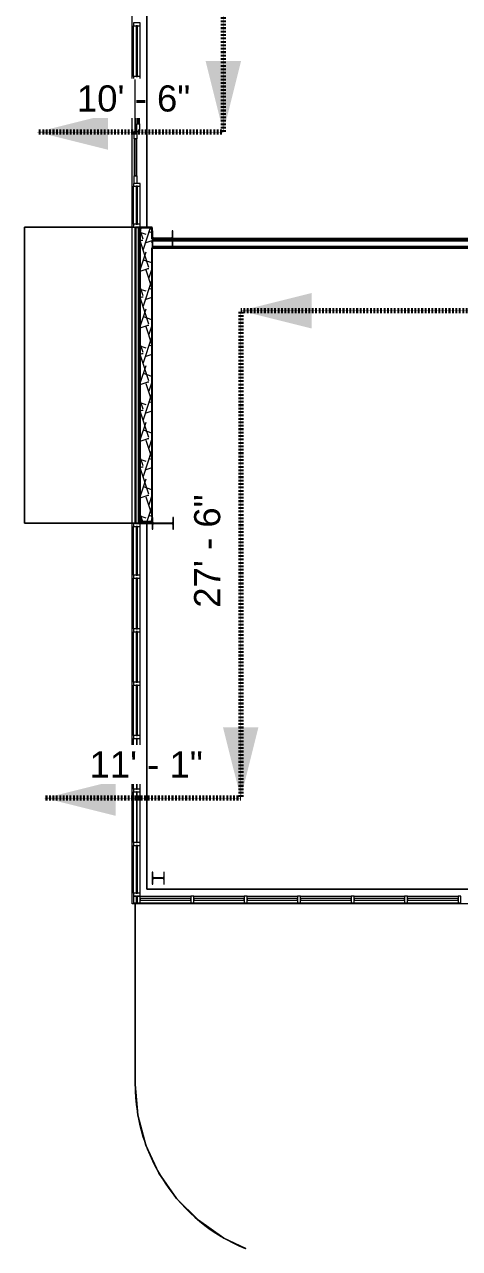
# Model space of a CAD drawing. Header units: inches. Extents: x -1442 to 59636, y -36095 to 792.
# Drawn here: x 55256 to 55550, y -23034 to -22205 of the extents above; entities that cross this region are included whole.
import ezdxf

# ---------------------------------------------------------------- set-up
doc = ezdxf.new("R2010")
doc.units = ezdxf.units.IN
doc.header["$MEASUREMENT"] = 0
doc.linetypes.add('Dash', pattern=[0.25, 0.125, -0.125])
for name, color, linetype, lineweight in [('A-ANNO-IDEN', 131, 'Continuous', 9), ('A-ANNO-NOTE', 131, 'Continuous', 9), ('A-DOOR', 31, 'Continuous', 9), ('A-FLOR', 192, 'Continuous', 9), ('A-GENM', 13, 'Continuous', 9), ('A-GLAZ-CURT', 52, 'Continuous', 13), ('A-GLAZ-CWMG', 51, 'Continuous', 13), ('A-SITE-SWLK', 140, 'Continuous', 9), ('A-WALL', 113, 'Continuous', 9), ('A-WALL-PATT', 111, 'Continuous', 25), ('C-TOPO', 7, 'Continuous', 9), ('Conc', 7, 'Continuous', 9), ('I-WALL', 2, 'Continuous', 9), ('L-SITE-WALL', 31, 'Continuous', 13), ('S-COLS', 52, 'Continuous', 13)]:
    doc.layers.add(name, color=color, linetype=linetype, lineweight=lineweight)
doc.styles.add('Arial_2', font='arial.ttf', dxfattribs={"height": 17.703593})
pattern_1 = [(0, (33272.468, 0), (61.44, 15.36), [2.534, -43.546, 2.534, -43.546, -245.76]), (0, (33272.468, 0), (61.44, 15.36), [-92.16, 2.534, -89.626, 2.534, -43.546, -107.52]), (0, (33272.468, 0), (61.44, 15.36), [-230.4, 2.534, -28.186, 2.534, -74.266]), (120, (33295.508, 7.68), (-44.02215, 45.528601), [2.534, -43.546, 2.534, -43.546, -245.76]), (120, (33295.508, 7.68), (-44.02215, 45.528601), [-92.16, 2.534, -89.626, 2.534, -43.546, -107.52]), (120, (33295.508, 7.68), (-44.02215, 45.528601), [-230.4, 2.534, -28.186, 2.534, -74.266]), (240, (33303.188, 38.4), (-17.41785, -60.888601), [2.534, -43.546, 2.534, -43.546, -245.76]), (240, (33303.188, 38.4), (-17.41785, -60.888601), [-92.16, 2.534, -89.626, 2.534, -43.546, -107.52]), (240, (33303.188, 38.4), (-17.41785, -60.888601), [-230.4, 2.534, -28.186, 2.534, -74.266])]

# ---------------------------------------------------------------- blocks, each defined once
blk = doc.blocks.new('Struct_Xcel_Sports Complex_rvt-2-Egress Plan')
at = {"layer": 'A-FLOR', "color": 10, "lineweight": 13}
for p, q in [((22066.14, -22342.74), (22066.14, -22132.8)), ((22066.14, -22790.8), (22066.14, -22542.93)), ((22314.02, -22790.8), (22066.14, -22790.8))]:
    blk.add_line(p, q, dxfattribs=at)
at = {"layer": 'L-SITE-WALL', "color": 10}
for p, q in [((22066.14, -22132.8), (22066.14, -22342.74)), ((22058.14, -22277.68), (22058.14, -22242.49)), ((22058.14, -22543.18), (22058.14, -22342.49)), ((22066.14, -22542.93), (22066.14, -22790.8)), ((22066.14, -22790.8), (22314.02, -22790.8)), ((22059.58, -22798.8), (22059.02, -22798.8))]:
    blk.add_line(p, q, dxfattribs=at)
blk = doc.blocks.new('W-Wide Flange-Column - B4_C-1389226-Egress Plan')
at = {"layer": 'S-COLS', "lineweight": 9}
h = blk.add_hatch(dxfattribs=at)
h.set_pattern_fill('FP_15', color=256, style=0, pattern_type=2)
h.set_pattern_definition([(135, (10489.166, -22073.765), (-19.00703, -19.00703), []), (135, (10460.366, -22073.765), (-19.00703, -19.00703), [])])
h.paths.add_polyline_path([(4, 3.69), (4, 4.13), (-4, 4.13), (-4, 3.69), (-0.84, 3.69), (-0.35, 3.49), (-0.14, 3), (-0.14, -3), (-0.35, -3.49), (-0.84, -3.69), (-4, -3.69), (-4, -4.12), (4, -4.12), (4, -3.69), (0.84, -3.69), (0.35, -3.49), (0.14, -3), (0.14, 3), (0.42, 3.52), (0.84, 3.69)], flags=0)
at = {"layer": 'S-COLS', "lineweight": 15}
for p, q in [((4, 4.13), (-4, 4.13)), ((-4, 4.13), (-4, 3.69)), ((-4, 3.69), (-0.84, 3.69)), ((-0.14, 3), (-0.14, -3)), ((0.14, -3), (0.14, 3)), ((0.84, 3.69), (4, 3.69)), ((4, 3.69), (4, 4.13)), ((-0.84, -3.69), (-4, -3.69)), ((-4, -3.69), (-4, -4.12)), ((-4, -4.12), (4, -4.12)), ((4, -3.69), (0.84, -3.69)), ((4, -4.12), (4, -3.69))]:
    blk.add_line(p, q, dxfattribs=at)
for centre, start, end in [((-0.84, 3), 0, 90), ((0.84, 3), 90, 180), ((-0.84, -3), 270, 0), ((0.84, -3), 180, 270)]:
    blk.add_arc(centre, 0.691, start, end, dxfattribs=at)
blk = doc.blocks.new('W-Wide Flange-Column - B4_F-1389255-Egress Plan')
at = {"layer": 'S-COLS', "lineweight": 9}
h = blk.add_hatch(dxfattribs=at)
h.set_pattern_fill('FP_18', color=256, style=0, pattern_type=2)
h.set_pattern_definition([(135, (10729.416, -22076.89), (-19.00703, -19.00703), []), (135, (10700.616, -22076.89), (-19.00703, -19.00703), [])])
h.paths.add_polyline_path([(4, -7.25), (4, -6.82), (0.84, -6.82), (0.35, -6.61), (0.14, -6.12), (0.14, 6.12), (0.42, 6.64), (0.84, 6.82), (4, 6.82), (4, 7.25), (-4, 7.25), (-4, 6.82), (-0.84, 6.82), (-0.35, 6.61), (-0.14, 6.12), (-0.14, -6.12), (-0.35, -6.61), (-1, -6.82), (-4, -6.82), (-4, -7.25), (0.14, -7.25)], flags=0)
at = {"layer": 'S-COLS', "lineweight": 15}
for p, q in [((4, 7.25), (-4, 7.25)), ((-4, 7.25), (-4, 6.82)), ((-4, 6.82), (-0.84, 6.82)), ((-0.14, 6.12), (-0.14, -6.12)), ((0.14, -6.12), (0.14, 6.12)), ((0.84, 6.82), (4, 6.82)), ((4, 6.82), (4, 7.25)), ((-0.84, -6.82), (-4, -6.82)), ((-4, -6.82), (-4, -7.25)), ((-4, -7.25), (4, -7.25)), ((4, -6.82), (0.84, -6.82)), ((4, -7.25), (4, -6.82))]:
    blk.add_line(p, q, dxfattribs=at)
for centre, start, end in [((-0.84, 6.12), 0, 90), ((0.84, 6.12), 90, 180), ((-0.84, -6.12), 270, 0), ((0.84, -6.12), 180, 270)]:
    blk.add_arc(centre, 0.691, start, end, dxfattribs=at)
blk = doc.blocks.new('Rectangular Mullion - Exterior 2_ x 4_5_-1142379-Egress Plan')
at = {"layer": 'A-GLAZ-CWMG'}
for p, q in [((-2, 3), (0, 3)), ((-2, -1.5), (-2, 3)), ((0, 3), (0, -1.5)), ((0, -1.5), (-2, -1.5))]:
    blk.add_line(p, q, dxfattribs=at)
blk = doc.blocks.new('System Panel - INSULATED LOW-E GLAZING _SEE ELEVATIONS FOR U-FACTOR_ SHGC_ _ LT_-827433-Egress Plan')
at = {"layer": 'A-GLAZ-CURT', "lineweight": 9}
for p, q in [((17.09375, -0.25), (-17.09375, -0.25)), ((-17.09375, -0.25), (-17.09375, -1.25)), ((-17.09375, -1.25), (17.09375, -1.25)), ((17.09375, -1.25), (17.09375, -0.25))]:
    blk.add_line(p, q, dxfattribs=at)
at = {"layer": 'A-GLAZ-CURT'}
for p, q in [((-17.09375, -1.25), (-17.09375, -0.25)), ((17.09375, -0.25), (-17.09375, -0.25)), ((-17.09375, -1.25), (17.09375, -1.25)), ((17.09375, -0.25), (17.09375, -1.25))]:
    blk.add_line(p, q, dxfattribs=at)
blk = doc.blocks.new('Rectangular Mullion - Exterior 2_ x 4_5_-769211-Egress Plan')
at = {"layer": 'A-GLAZ-CWMG'}
for p, q in [((26281.52, -22759.18), (26281.52, -22724.99)), ((26286.02, -22759.18), (26286.02, -22724.99))]:
    blk.add_line(p, q, dxfattribs=at)
blk = doc.blocks.new('Rectangular Mullion - Exterior 2_ x 4_5_-827464-Egress Plan')
at = {"layer": 'A-GLAZ-CWMG'}
for p, q in [((-1, 3), (1, 3)), ((-1, -1.5), (-1, 3)), ((1, 3), (1, -1.5)), ((1, -1.5), (-1, -1.5))]:
    blk.add_line(p, q, dxfattribs=at)
blk = doc.blocks.new('Rectangular Mullion - Exterior 2_ x 4_5_-V15-Egress Plan')
at = {"layer": 'A-GLAZ-CWMG'}
for p, q in [((22206.33, -22795.43), (22240.52, -22795.43)), ((22206.33, -22799.93), (22240.52, -22799.93))]:
    blk.add_line(p, q, dxfattribs=at)
blk = doc.blocks.new('Rectangular Mullion - Exterior 2_ x 4_5_-1115231-Egress Plan')
at = {"layer": 'A-GLAZ-CWMG'}
for p, q in [((-1, 3), (1, 3)), ((-1, -1.5), (-1, 3)), ((1, 3), (1, -1.5)), ((1, -1.5), (-1, -1.5))]:
    blk.add_line(p, q, dxfattribs=at)
blk = doc.blocks.new('System Panel - INSULATED LOW-E GLAZING _SEE ELEVATIONS FOR U-FACTOR_ SHGC_ _ LT_-1142345-Egress Plan')
at = {"layer": 'A-GLAZ-CURT', "lineweight": 9}
for p, q in [((16.53125, 1.25), (-16.53125, 1.25)), ((-16.53125, 1.25), (-16.53125, 0.25)), ((-16.53125, 0.25), (16.53125, 0.25)), ((16.53125, 0.25), (16.53125, 1.25))]:
    blk.add_line(p, q, dxfattribs=at)
at = {"layer": 'A-GLAZ-CURT'}
for p, q in [((-16.53125, 0.25), (-16.53125, 1.25)), ((16.53125, 1.25), (-16.53125, 1.25)), ((-16.53125, 0.25), (16.53125, 0.25)), ((16.53125, 1.25), (16.53125, 0.25))]:
    blk.add_line(p, q, dxfattribs=at)
blk = doc.blocks.new('Rectangular Mullion - Exterior 2_ x 4_5_-1135311-Egress Plan')
at = {"layer": 'A-GLAZ-CWMG'}
for p, q in [((26123.39, -22752.24), (26123.39, -22785.3)), ((26127.89, -22752.24), (26127.89, -22785.3))]:
    blk.add_line(p, q, dxfattribs=at)
blk = doc.blocks.new('Rectangular Mullion - Exterior 2_ x 4_5_-1142387-Egress Plan')
at = {"layer": 'A-GLAZ-CWMG'}
for p, q in [((-2, 1.5), (0, 1.5)), ((-2, -3), (-2, 1.5)), ((0, 1.5), (0, -3)), ((0, -3), (-2, -3))]:
    blk.add_line(p, q, dxfattribs=at)
blk = doc.blocks.new('Rectangular Mullion - Exterior 2_ x 4_5_-1142372-Egress Plan')
at = {"layer": 'A-GLAZ-CWMG'}
for p, q in [((0, 1.5), (-2, 1.5)), ((-2, 1.5), (-2, -3)), ((0, -3), (0, 1.5)), ((-2, -3), (0, -3))]:
    blk.add_line(p, q, dxfattribs=at)
blk = doc.blocks.new('System Panel - INSULATED LOW-E GLAZING _SEE ELEVATIONS FOR U-FACTOR_ SHGC_ _ LT_-827454-Egress Plan')
at = {"layer": 'A-GLAZ-CURT', "lineweight": 9}
for p, q in [((17.09375, 1.25), (-17.09375, 1.25)), ((-17.09375, 1.25), (-17.09375, 0.25)), ((-17.09375, 0.25), (17.09375, 0.25)), ((17.09375, 0.25), (17.09375, 1.25))]:
    blk.add_line(p, q, dxfattribs=at)
at = {"layer": 'A-GLAZ-CURT'}
for p, q in [((-17.09375, 0.25), (-17.09375, 1.25)), ((17.09375, 1.25), (-17.09375, 1.25)), ((-17.09375, 0.25), (17.09375, 0.25)), ((17.09375, 1.25), (17.09375, 0.25))]:
    blk.add_line(p, q, dxfattribs=at)
blk = doc.blocks.new('Rectangular Mullion - Exterior 2_ x 4_5_-769167-Egress Plan')
at = {"layer": 'A-GLAZ-CWMG'}
for p, q in [((26123.39, -22716.05), (26123.39, -22750.24)), ((26127.89, -22716.05), (26127.89, -22750.24))]:
    blk.add_line(p, q, dxfattribs=at)
blk = doc.blocks.new('Rectangular Mullion - Exterior 2_ x 4_5_-827470-Egress Plan')
at = {"layer": 'A-GLAZ-CWMG'}
for p, q in [((-1, 1.5), (1, 1.5)), ((-1, -3), (-1, 1.5)), ((1, 1.5), (1, -3)), ((1, -3), (-1, -3))]:
    blk.add_line(p, q, dxfattribs=at)
blk = doc.blocks.new('Rectangular Mullion - Exterior 2_ x 4_5_-V12-Egress Plan')
at = {"layer": 'A-GLAZ-CWMG'}
for p, q in [((26197.02, -22795.43), (26162.83, -22795.43)), ((26197.02, -22799.93), (26162.83, -22799.93))]:
    blk.add_line(p, q, dxfattribs=at)
blk = doc.blocks.new('Rectangular Mullion - Exterior 2_ x 4_5_-1142343-Egress Plan')
at = {"layer": 'A-GLAZ-CWMG'}
for p, q in [((-1, 1.5), (1, 1.5)), ((-1, -3), (-1, 1.5)), ((1, 1.5), (1, -3)), ((1, -3), (-1, -3))]:
    blk.add_line(p, q, dxfattribs=at)
blk = doc.blocks.new('System Panel - Interior Glazing-1973687-Egress Plan')
at = {"layer": 'A-GLAZ-CURT', "lineweight": 9}
for p, q in [((17.09375, 0.9375), (-17.09375, 0.9375)), ((-17.09375, 0.9375), (-17.09375, 0.5625)), ((-17.09375, 0.5625), (17.09375, 0.5625)), ((17.09375, 0.5625), (17.09375, 0.9375))]:
    blk.add_line(p, q, dxfattribs=at)
blk = doc.blocks.new('System Panel - INSULATED LOW-E GLAZING _SEE ELEVATIONS FOR U-FACTOR_ SHGC_ _ LT_-1142391-Egress Plan')
at = {"layer": 'A-GLAZ-CURT', "lineweight": 9}
for p, q in [((16.13, 1.25), (-16.13, 1.25)), ((-16.13, 1.25), (-16.13, 0.25)), ((-16.13, 0.25), (16.13, 0.25)), ((16.13, 0.25), (16.13, 1.25))]:
    blk.add_line(p, q, dxfattribs=at)
at = {"layer": 'A-GLAZ-CURT'}
for p, q in [((-16.13, 0.25), (-16.13, 1.25)), ((16.13, 1.25), (-16.13, 1.25)), ((-16.13, 0.25), (16.13, 0.25)), ((16.13, 1.25), (16.13, 0.25))]:
    blk.add_line(p, q, dxfattribs=at)
blk = doc.blocks.new('Rectangular Mullion - Exterior 2_ x 4_5_-1973654-Egress Plan')
at = {"layer": 'A-GLAZ-CWMG'}
for p, q in [((22057.02, -22793.43), (22057.02, -22761.18)), ((22061.52, -22793.43), (22061.52, -22761.18))]:
    blk.add_line(p, q, dxfattribs=at)
blk = doc.blocks.new('Rectangular Mullion - Exterior 2_ x 4_5_-1135330-Egress Plan')
at = {"layer": 'A-GLAZ-CWMG'}
for p, q in [((22057.02, -22240.49), (22057.02, -22206.3)), ((22061.52, -22240.49), (22061.52, -22206.3))]:
    blk.add_line(p, q, dxfattribs=at)
blk = doc.blocks.new('Sliding Door - one-1982820-Egress Plan')
at = {"layer": 'A-DOOR'}
for p, q in [((-35.1875, 2.5), (-30.1875, 2.5)), ((-30.1875, 0.75), (-35.1875, 0.75)), ((-30.1875, 2.5), (-30.1875, 0.75)), ((-30.1875, 1.25), (-30.1875, 2)), ((-30.1875, 2), (-5, 2)), ((-5, 1.25), (-30.1875, 1.25)), ((-5, 2.5), (0, 2.5)), ((-5, 0.75), (-5, 2.5)), ((-5, 2), (-5, 1.25)), ((0, 0.75), (-5, 0.75)), ((0, 2.5), (0, 0.75)), ((0, -1), (0, 0.75)), ((0, 0.75), (5, 0.75)), ((5, 0.75), (5, -1)), ((5, -0.5), (5, 0.25)), ((5, 0.25), (30.1875, 0.25)), ((30.1875, -1), (30.1875, 0.75)), ((30.1875, 0.75), (35.1875, 0.75)), ((30.1875, 0.25), (30.1875, -0.5)), ((5, -1), (0, -1)), ((30.1875, -0.5), (5, -0.5)), ((35.1875, -1), (30.1875, -1))]:
    blk.add_line(p, q, dxfattribs=at)
at = {"layer": 'A-DOOR', "lineweight": 13}
for p, q in [((-5, 2.5), (-30.1875, 2.5)), ((-30.1875, 0.75), (-5, 0.75)), ((30.1875, 0.75), (5, 0.75)), ((5, -1), (30.1875, -1))]:
    blk.add_line(p, q, dxfattribs=at)
blk = doc.blocks.new('System Panel - INSULATED LOW-E GLAZING _SEE ELEVATIONS FOR U-FACTOR_ SHGC_ _ LT_-1832056-Egress Plan')
at = {"layer": 'A-GLAZ-CURT', "lineweight": 9}
for p, q in [((12.81, 1.25), (-12.81, 1.25)), ((-12.81, 1.25), (-12.81, 0.25)), ((-12.81, 0.25), (12.81, 0.25)), ((12.81, 0.25), (12.81, 1.25))]:
    blk.add_line(p, q, dxfattribs=at)
at = {"layer": 'A-GLAZ-CURT'}
for p, q in [((-12.81, 0.25), (-12.81, 1.25)), ((12.81, 1.25), (-12.81, 1.25)), ((-12.81, 0.25), (12.81, 0.25)), ((12.81, 1.25), (12.81, 0.25))]:
    blk.add_line(p, q, dxfattribs=at)
blk = doc.blocks.new('Rectangular Mullion - Exterior 2_ x 4_5_-1832051-Egress Plan')
at = {"layer": 'A-GLAZ-CWMG'}
for p, q in [((22057.02, -22340.49), (22057.02, -22314.87)), ((22061.52, -22340.49), (22061.52, -22314.87))]:
    blk.add_line(p, q, dxfattribs=at)
blk = doc.blocks.new('Path of Travel - 02 Middle-1852244-Egress Plan')
at = {"layer": 'A-GENM', "linetype": 'Dash', "lineweight": 70}
blk.add_line((8.96, 0), (398.96, 0), dxfattribs=at)
blk = doc.blocks.new('Path of Travel - 02 Middle-1853662-Egress Plan')
at = {"layer": 'A-GENM', "linetype": 'Dash', "lineweight": 70}
blk.add_line((8.96, 0), (134.96, 0), dxfattribs=at)
blk = doc.blocks.new('Path of Travel - 01 Start-1852366-Egress Plan')
at = {"layer": 'A-GENM', "linetype": 'Dash', "lineweight": 70}
blk.add_line((8.96, 0), (626.96, 0), dxfattribs=at)
blk = doc.blocks.new('Path of Travel - 02 Middle-1852469-Egress Plan')
at = {"layer": 'A-GENM', "linetype": 'Dash', "lineweight": 70}
blk.add_line((8.96, 0), (338.96, 0), dxfattribs=at)
blk = doc.blocks.new('Path of Travel - 02 Middle-1852686-Egress Plan')
at = {"layer": 'A-GENM', "linetype": 'Dash', "lineweight": 70}
for p, q in [((8.96, 0), (79.12, 0)), ((79.5, 0), (141.61, 0))]:
    blk.add_line(p, q, dxfattribs=at)

msp = doc.modelspace()

# ---------------------------------------------------------------- hatches: boundary and pattern name
at = {"layer": 'A-ANNO-NOTE'}
for points in [[(55390.28, -22278.11), (55402.28, -22230.11), (55378.28, -22230.11), (55385.58, -22259.3)], [(55312.28, -22290.11), (55312.28, -22266.11), (55264.28, -22278.11), (55284.8, -22283.24)], [(55450.08, -22411.13), (55450.08, -22387.13), (55402.08, -22399.13), (55425.18, -22404.9)], [(55402.08, -22729.13), (55414.08, -22681.13), (55390.08, -22681.13), (55400.83, -22724.11)], [(55317.44, -22741.13), (55317.44, -22717.13), (55269.44, -22729.13), (55284.8, -22732.97)]]:
    msp.add_hatch(color=256, dxfattribs=at).paths.add_polyline_path(points, flags=0)
at = {"layer": 'A-WALL-PATT', "lineweight": 9}
h = msp.add_hatch(dxfattribs=at)
h.set_pattern_fill('FP_17', color=256, style=0, pattern_type=2)
h.set_pattern_definition([(0, (33272.468, 0), (0, 24), []), (90, (33272.468, 0), (-24, 1e-15), [])])
h.paths.add_polyline_path([(55333.61, -22542.93), (55333.61, -22342.74), (55332.61, -22342.74), (55332.61, -22542.93)], flags=0)
h = msp.add_hatch(dxfattribs=at)
h.set_pattern_fill('FP_16', color=256, style=0, pattern_type=2)
h.set_pattern_definition([(0, (33272.468, 0), (30.72, 7.68), [2.534, -20.506, 2.534, -20.506, -122.88]), (0, (33272.468, 0), (30.72, 7.68), [-46.08, 2.534, -43.546, 2.534, -20.506, -53.76]), (0, (33272.468, 0), (30.72, 7.68), [-115.2, 2.534, -12.826, 2.534, -35.866]), (120, (33283.988, 3.84), (-22.0110751, 22.7643004), [2.534, -20.506, 2.534, -20.506, -122.88]), (120, (33283.988, 3.84), (-22.0110751, 22.7643004), [-46.08, 2.534, -43.546, 2.534, -20.506, -53.76]), (120, (33283.988, 3.84), (-22.0110751, 22.7643004), [-115.2, 2.534, -12.826, 2.534, -35.866]), (240, (33287.828, 19.2), (-8.7089249, -30.4443004), [2.534, -20.506, 2.534, -20.506, -122.88]), (240, (33287.828, 19.2), (-8.7089249, -30.4443004), [-46.08, 2.534, -43.546, 2.534, -20.506, -53.76]), (240, (33287.828, 19.2), (-8.7089249, -30.4443004), [-115.2, 2.534, -12.826, 2.534, -35.866])])
h.paths.add_polyline_path([(55334.11, -22542.93), (55334.11, -22342.74), (55333.61, -22342.74), (55333.61, -22542.93)], flags=0)
h = msp.add_hatch(dxfattribs=at)
h.set_pattern_fill('FP_14', color=256, style=0, pattern_type=2)
h.set_pattern_definition([(161.57, (33273.428, 0.96), (-7.6802237, -0.0009796), [0, -54.643, 6.067, 0]), (18.43, (33271.508, 0.96), (-7.6802237, 0.0009796), [0, -54.643, 6.067, 0]), (108.43, (33273.428, 0.96), (3.8382953, -19.20136532), [18.211, -42.499]), (71.57, (33271.508, 0.96), (3.8382953, 19.20136532), [18.211, -42.499])])
h.paths.add_polyline_path([(55338.61, -22542.93), (55342.11, -22542.93), (55342.11, -22342.74), (55334.11, -22342.74), (55334.11, -22542.93)], flags=0)
h = msp.add_hatch(dxfattribs=at)
h.set_pattern_fill('FP_13', color=256, style=0, pattern_type=2)
h.set_pattern_definition(pattern_1)
h.paths.add_polyline_path([(55342.11, -22351.18), (56053.86, -22351.18), (56053.86, -22350.55), (55342.11, -22350.55)], flags=0)
h = msp.add_hatch(dxfattribs=at)
h.set_pattern_fill('FP_13', color=256, style=0, pattern_type=2)
h.set_pattern_definition(pattern_1)
h.paths.add_polyline_path([(55468.05, -22351.8), (56053.86, -22351.8), (56053.86, -22351.18), (55342.11, -22351.18), (55342.11, -22351.8), (55425.18, -22351.8)], flags=0)
h = msp.add_hatch(dxfattribs=at)
h.set_pattern_fill('FP_13', color=256, style=0, pattern_type=2)
h.set_pattern_definition(pattern_1)
h.paths.add_polyline_path([(56053.86, -22355.93), (56053.86, -22355.3), (55342.11, -22355.3), (55342.14, -22355.93), (55986.66, -22355.93)], flags=0)
h = msp.add_hatch(dxfattribs=at)
h.set_pattern_fill('FP_13', color=256, style=0, pattern_type=2)
h.set_pattern_definition(pattern_1)
h.paths.add_polyline_path([(56053.86, -22356.55), (56053.86, -22355.93), (55342.11, -22355.93), (55342.11, -22356.55), (55986.66, -22356.55)], flags=0)
at = {"layer": 'S-COLS', "lineweight": 9}
h = msp.add_hatch(dxfattribs=at)
h.set_pattern_fill('FP_11', color=256, style=0, pattern_type=2)
h.set_pattern_definition([(45, (33272.468, 0), (-19.00703, 19.00703), []), (45, (33272.468, 28.8), (-19.00703, 19.00703), [])])
h.paths.add_polyline_path([(55342.68, -22350.55), (55342.74, -22350.4), (55343.23, -22350.2), (55354.99, -22350.2), (55355.47, -22350.4), (55355.62, -22350.55), (55356.11, -22350.55), (55356.11, -22345.05), (55355.67, -22345.05), (55355.67, -22349.22), (55355.47, -22349.71), (55354.98, -22349.91), (55343.23, -22349.91), (55342.74, -22349.71), (55342.54, -22349.22), (55342.54, -22345.05), (55342.11, -22345.05), (55342.11, -22350.55), (55342.6, -22350.55)], flags=0)

# ---------------------------------------------------------------- linework, layer by layer
at = {"layer": 'A-SITE-SWLK', "lineweight": 13}
for p, q in [((55255.7, -22342.49), (55329.48, -22342.49)), ((55255.7, -22342.49), (55255.7, -22542.93)), ((55255.7, -22542.93), (55330.61, -22542.93))]:
    msp.add_line(p, q, dxfattribs=at)
msp.add_arc((55450.61, -22923.09), 120, 180, 247.689, dxfattribs=at)
at = {"layer": 'A-WALL', "lineweight": 25}
for p, q in [((55342.11, -22342.74), (55330.8, -22342.74)), ((55330.8, -22342.74), (55330.8, -22542.93)), ((55342.11, -22350.55), (55342.11, -22342.74)), ((55342.11, -22539.05), (55342.11, -22356.55)), ((55330.8, -22542.93), (55342.11, -22542.93))]:
    msp.add_line(p, q, dxfattribs=at)
at = {"layer": 'A-WALL'}
for p, q in [((55331.11, -22342.74), (55331.11, -22542.93)), ((55332.61, -22342.74), (55332.61, -22542.93)), ((55333.61, -22342.74), (55333.61, -22542.93)), ((55334.11, -22342.74), (55334.11, -22542.93)), ((55342.11, -22350.55), (55342.11, -22356.55)), ((55342.11, -22351.18), (56053.86, -22351.18)), ((55342.11, -22351.8), (56053.86, -22351.8)), ((55342.11, -22355.3), (56053.86, -22355.3)), ((55342.11, -22355.93), (56053.86, -22355.93))]:
    msp.add_line(p, q, dxfattribs=at)
at = {"layer": 'C-TOPO', "lineweight": 13}
for p, q in [((55338.61, -22342.74), (55338.61, -22132.8)), ((55330.61, -22242.49), (55330.61, -22277.68)), ((55330.61, -22277.68), (55330.61, -22242.49)), ((55329.48, -22342.49), (55255.7, -22342.49)), ((55255.7, -22342.49), (55255.7, -22542.93)), ((55255.7, -22542.93), (55255.7, -22342.49)), ((55255.7, -22342.49), (55329.48, -22342.49)), ((55255.7, -22542.93), (55330.61, -22542.93)), ((55330.61, -22542.93), (55255.7, -22542.93)), ((55330.61, -22542.93), (55330.61, -22543.18)), ((55330.61, -22543.18), (55330.61, -22542.93)), ((55338.61, -22790.8), (55338.61, -22542.93)), ((55586.48, -22790.8), (55338.61, -22790.8)), ((55330.61, -22799.93), (55330.61, -22923.08)), ((55330.61, -22923.08), (55330.61, -22799.93)), ((55330.61, -22923.08), (55332.43, -22943.92)), ((55332.43, -22943.92), (55330.61, -22923.08)), ((55332.43, -22943.92), (55337.84, -22964.13)), ((55337.84, -22964.13), (55332.43, -22943.92)), ((55337.84, -22964.13), (55346.69, -22983.08)), ((55346.69, -22983.08), (55337.84, -22964.13)), ((55346.69, -22983.08), (55358.68, -23000.22)), ((55358.68, -23000.22), (55346.69, -22983.08)), ((55358.68, -23000.22), (55373.47, -23015.01)), ((55373.47, -23015.01), (55358.68, -23000.22)), ((55373.47, -23015.01), (55390.61, -23027.01)), ((55390.61, -23027.01), (55373.47, -23015.01)), ((55390.61, -23027.01), (55405.56, -23033.98)), ((55405.56, -23033.98), (55390.61, -23027.01))]:
    msp.add_line(p, q, dxfattribs=at)
at = {"layer": 'Conc', "lineweight": 13}
msp.add_line((55330.61, -22799.93), (55330.61, -22923.09), dxfattribs=at)
at = {"layer": 'I-WALL', "lineweight": 25}
for p, q in [((56064.61, -22350.55), (55342.11, -22350.55)), ((55342.11, -22356.55), (56053.86, -22356.55))]:
    msp.add_line(p, q, dxfattribs=at)
at = {"layer": 'L-SITE-WALL'}
for p, q in [((55328.61, -22800.8), (55328.61, -20889.55)), ((55330.61, -22242.49), (55330.61, -22277.68)), ((55330.61, -22342.49), (55330.61, -22543.18)), ((55331.48, -22798.8), (55332.05, -22798.8)), ((55753.68, -22800.8), (55328.61, -22800.8))]:
    msp.add_line(p, q, dxfattribs=at)
at = {"layer": 'S-COLS', "lineweight": 15}
for p, q in [((55342.11, -22342.74), (55334.11, -22342.74)), ((55334.11, -22342.74), (55334.11, -22345.08)), ((55334.5, -22344.69), (55334.76, -22343.04)), ((55334.76, -22343.04), (55341.46, -22343.04)), ((55341.46, -22343.04), (55341.72, -22344.69)), ((55342.11, -22345.08), (55342.11, -22342.74)), ((55342.54, -22345.05), (55342.11, -22345.05)), ((55342.11, -22345.05), (55342.11, -22355.05)), ((55342.54, -22349.22), (55342.54, -22345.05)), ((55342.54, -22355.05), (55342.54, -22350.89)), ((55354.98, -22349.91), (55343.23, -22349.91)), ((55343.23, -22350.2), (55354.98, -22350.2)), ((55356.11, -22345.05), (55355.67, -22345.05)), ((55355.67, -22345.05), (55355.67, -22349.22)), ((55355.67, -22350.89), (55355.67, -22355.05)), ((55356.11, -22355.05), (55356.11, -22345.05)), ((55342.11, -22355.05), (55342.54, -22355.05)), ((55355.67, -22355.05), (55356.11, -22355.05)), ((55334.11, -22539.71), (55334.11, -22542.05)), ((55334.11, -22542.05), (55342.11, -22542.05)), ((55334.76, -22541.75), (55334.5, -22540.1)), ((55341.46, -22541.75), (55334.76, -22541.75)), ((55341.72, -22540.1), (55341.46, -22541.75))]:
    msp.add_line(p, q, dxfattribs=at)
for centre, radius, start, end in [((55334.11, -22344.69), 0.39, 270, 0), ((55342.11, -22344.69), 0.39, 180, 270), ((55343.23, -22349.22), 0.691, 180, 270), ((55343.23, -22350.89), 0.691, 90, 180), ((55354.98, -22349.22), 0.691, 270, 0), ((55354.98, -22350.89), 0.691, 0, 90), ((55334.11, -22540.1), 0.39, 0, 90), ((55342.11, -22540.1), 0.39, 90, 180)]:
    msp.add_arc(centre, radius, start, end, dxfattribs=at)

# ---------------------------------------------------------------- block references
at = {"layer": 'A-DOOR', "lineweight": 13, "rotation": 270.0000000000001}
msp.add_blockref('Sliding Door - one-1982820-Egress Plan', (55330.98, -22277.68), dxfattribs=at)
at = {"layer": 'A-GENM', "lineweight": 13}
for name, p, rotation in [('Path of Travel - 02 Middle-1852244-Egress Plan', (55390.28, -21879.15), 270), ('Path of Travel - 02 Middle-1853662-Egress Plan', (55399.24, -22278.11), 180), ('Path of Travel - 01 Start-1852366-Egress Plan', (56029.04, -22399.13), 180), ('Path of Travel - 02 Middle-1852469-Egress Plan', (55402.08, -22390.17), 270), ('Path of Travel - 02 Middle-1852686-Egress Plan', (55411.04, -22729.13), 180)]:
    msp.add_blockref(name, p, dxfattribs=dict(at, rotation=rotation))
at = {"layer": 'A-GLAZ-CURT'}
for name, p, rotation in [('System Panel - INSULATED LOW-E GLAZING _SEE ELEVATIONS FOR U-FACTOR_ SHGC_ _ LT_-827454-Egress Plan', (55330.98, -22223.4), 270.0000000000001), ('System Panel - INSULATED LOW-E GLAZING _SEE ELEVATIONS FOR U-FACTOR_ SHGC_ _ LT_-1832056-Egress Plan', (55330.98, -22327.68), 270.0000000000001), ('System Panel - INSULATED LOW-E GLAZING _SEE ELEVATIONS FOR U-FACTOR_ SHGC_ _ LT_-1142345-Egress Plan', (55330.98, -22561.71), 270.0000000000001), ('System Panel - INSULATED LOW-E GLAZING _SEE ELEVATIONS FOR U-FACTOR_ SHGC_ _ LT_-827454-Egress Plan', (55330.98, -22597.33), 270.0000000000001), ('System Panel - INSULATED LOW-E GLAZING _SEE ELEVATIONS FOR U-FACTOR_ SHGC_ _ LT_-827454-Egress Plan', (55330.98, -22633.52), 270.0000000000001), ('System Panel - INSULATED LOW-E GLAZING _SEE ELEVATIONS FOR U-FACTOR_ SHGC_ _ LT_-827454-Egress Plan', (55330.98, -22669.71), 270.0000000000001), ('System Panel - Interior Glazing-1973687-Egress Plan', (55330.98, -22705.9), 270.0000000000001), ('System Panel - Interior Glazing-1973687-Egress Plan', (55330.98, -22742.08), 270.0000000000001), ('System Panel - INSULATED LOW-E GLAZING _SEE ELEVATIONS FOR U-FACTOR_ SHGC_ _ LT_-1142391-Egress Plan', (55330.98, -22777.3), 270.0000000000001), ('System Panel - INSULATED LOW-E GLAZING _SEE ELEVATIONS FOR U-FACTOR_ SHGC_ _ LT_-827433-Egress Plan', (55351.14, -22798.43), 180), ('System Panel - INSULATED LOW-E GLAZING _SEE ELEVATIONS FOR U-FACTOR_ SHGC_ _ LT_-827433-Egress Plan', (55387.33, -22798.43), 180), ('System Panel - INSULATED LOW-E GLAZING _SEE ELEVATIONS FOR U-FACTOR_ SHGC_ _ LT_-827433-Egress Plan', (55423.51, -22798.43), 180), ('System Panel - INSULATED LOW-E GLAZING _SEE ELEVATIONS FOR U-FACTOR_ SHGC_ _ LT_-827433-Egress Plan', (55459.7, -22798.43), 180), ('System Panel - INSULATED LOW-E GLAZING _SEE ELEVATIONS FOR U-FACTOR_ SHGC_ _ LT_-827433-Egress Plan', (55495.89, -22798.43), 180), ('System Panel - INSULATED LOW-E GLAZING _SEE ELEVATIONS FOR U-FACTOR_ SHGC_ _ LT_-827433-Egress Plan', (55532.08, -22798.43), 180)]:
    msp.add_blockref(name, p, dxfattribs=dict(at, rotation=rotation))
at = {"layer": 'A-GLAZ-CWMG', "extrusion": (0, 0, -1), "rotation": 269.9999999999999}
for name, p in [('Rectangular Mullion - Exterior 2_ x 4_5_-1142343-Egress Plan', (-55330.98, -22205.3)), ('Rectangular Mullion - Exterior 2_ x 4_5_-1142343-Egress Plan', (-55330.98, -22241.49)), ('Rectangular Mullion - Exterior 2_ x 4_5_-1142343-Egress Plan', (-55330.98, -22313.87)), ('Rectangular Mullion - Exterior 2_ x 4_5_-1142387-Egress Plan', (-55330.98, -22342.49)), ('Rectangular Mullion - Exterior 2_ x 4_5_-827470-Egress Plan', (-55330.98, -22579.24)), ('Rectangular Mullion - Exterior 2_ x 4_5_-1142343-Egress Plan', (-55330.98, -22615.43)), ('Rectangular Mullion - Exterior 2_ x 4_5_-1142343-Egress Plan', (-55330.98, -22651.62)), ('Rectangular Mullion - Exterior 2_ x 4_5_-1142343-Egress Plan', (-55330.98, -22687.8)), ('Rectangular Mullion - Exterior 2_ x 4_5_-827470-Egress Plan', (-55330.98, -22723.99)), ('Rectangular Mullion - Exterior 2_ x 4_5_-1142343-Egress Plan', (-55330.98, -22760.18)), ('Rectangular Mullion - Exterior 2_ x 4_5_-1142387-Egress Plan', (-55330.98, -22795.43))]:
    msp.add_blockref(name, p, dxfattribs=at)
at = {"layer": 'A-GLAZ-CWMG'}
for name, p in [('Rectangular Mullion - Exterior 2_ x 4_5_-1135330-Egress Plan', (33272.47, 0)), ('Rectangular Mullion - Exterior 2_ x 4_5_-1832051-Egress Plan', (33272.47, 0)), ('Rectangular Mullion - Exterior 2_ x 4_5_-1973654-Egress Plan', (33272.47, 0)), ('Rectangular Mullion - Exterior 2_ x 4_5_-V15-Egress Plan', (33127.72, 0)), ('Rectangular Mullion - Exterior 2_ x 4_5_-V15-Egress Plan', (33163.91, 0)), ('Rectangular Mullion - Exterior 2_ x 4_5_-V15-Egress Plan', (33200.09, 0)), ('Rectangular Mullion - Exterior 2_ x 4_5_-V15-Egress Plan', (33236.28, 0)), ('Rectangular Mullion - Exterior 2_ x 4_5_-V15-Egress Plan', (33272.47, 0))]:
    msp.add_blockref(name, p, dxfattribs=at)
for name, p, rotation in [('Rectangular Mullion - Exterior 2_ x 4_5_-1142372-Egress Plan', (55330.98, -22543.18), 90.00000000000006), ('Rectangular Mullion - Exterior 2_ x 4_5_-1135311-Egress Plan', (81457.37, -45330.48), 180), ('Rectangular Mullion - Exterior 2_ x 4_5_-769167-Egress Plan', (81457.37, -45330.48), 180), ('Rectangular Mullion - Exterior 2_ x 4_5_-V12-Egress Plan', (78129.41, 3546.4), 270), ('Rectangular Mullion - Exterior 2_ x 4_5_-V12-Egress Plan', (78129.41, 3510.21), 270), ('Rectangular Mullion - Exterior 2_ x 4_5_-769167-Egress Plan', (81457.37, -45439.04), 180), ('Rectangular Mullion - Exterior 2_ x 4_5_-769167-Egress Plan', (81457.37, -45475.23), 180), ('Rectangular Mullion - Exterior 2_ x 4_5_-769211-Egress Plan', (78274.16, 3486.09), 270)]:
    msp.add_blockref(name, p, dxfattribs=dict(at, rotation=rotation))
at = {"layer": 'A-GLAZ-CWMG', "extrusion": (0, 0, -1)}
for name, p in [('Rectangular Mullion - Exterior 2_ x 4_5_-1142379-Egress Plan', (-55329.48, -22798.43)), ('Rectangular Mullion - Exterior 2_ x 4_5_-1115231-Egress Plan', (-55333.05, -22798.43)), ('Rectangular Mullion - Exterior 2_ x 4_5_-1115231-Egress Plan', (-55369.23, -22798.43)), ('Rectangular Mullion - Exterior 2_ x 4_5_-1115231-Egress Plan', (-55405.42, -22798.43)), ('Rectangular Mullion - Exterior 2_ x 4_5_-1115231-Egress Plan', (-55441.61, -22798.43)), ('Rectangular Mullion - Exterior 2_ x 4_5_-1115231-Egress Plan', (-55477.8, -22798.43)), ('Rectangular Mullion - Exterior 2_ x 4_5_-1115231-Egress Plan', (-55513.98, -22798.43)), ('Rectangular Mullion - Exterior 2_ x 4_5_-827464-Egress Plan', (-55550.17, -22798.43))]:
    msp.add_blockref(name, p, dxfattribs=at)
at = {"layer": 'S-COLS', "rotation": 269.9999999999997}
for name, p in [('W-Wide Flange-Column - B4_F-1389255-Egress Plan', (55349.36, -22543.05)), ('W-Wide Flange-Column - B4_C-1389226-Egress Plan', (55346.23, -22783.3))]:
    msp.add_blockref(name, p, dxfattribs=at)

# ---------------------------------------------------------------- texts
at = {"layer": 'A-ANNO-IDEN', "insert": (55370.5, -22561.86), "char_height": 17.704, "width": 91.368, "attachment_point": 2, "rotation": 90, "line_spacing_factor": 0.938532, "style": 'Arial_2', "bg_fill": 3, "box_fill_scale": 1.25, "bg_fill_color": 0, "bg_fill_transparency": 0}
msp.add_mtext('27\' - 6"', dxfattribs=at)

# ---------------------------------------------------------------- next in the draw order: texts
at = {"layer": 'A-ANNO-IDEN', "char_height": 17.704, "width": 91.368, "attachment_point": 2, "line_spacing_factor": 0.938532, "style": 'Arial_2', "bg_fill": 3, "box_fill_scale": 1.25, "bg_fill_color": 0, "bg_fill_transparency": 0}
for s, insert in [('10\' - 6"', (55329.54, -22246.53)), ('11\' - 1"', (55338.03, -22697.55))]:
    msp.add_mtext(s, dxfattribs=dict(at, insert=insert))

# ---------------------------------------------------------------- next in the draw order: block references
at = {"color": 250, "lineweight": 5}
msp.add_blockref('Struct_Xcel_Sports Complex_rvt-2-Egress Plan', (33272.47, 0), dxfattribs=at)

doc.saveas('drawing.dxf')
